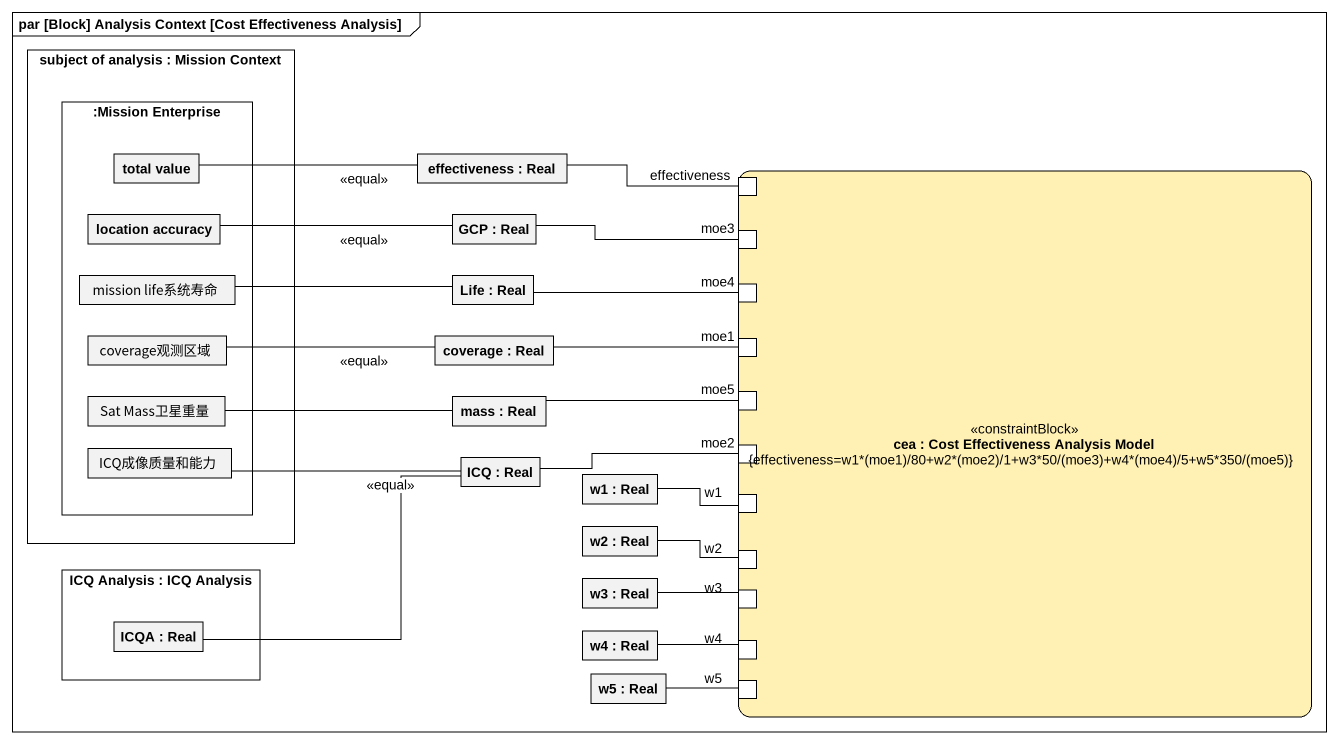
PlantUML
@startuml
mainframe par [Block] Analysis Context [Cost Effectiveness Analysis]
rectangle "subject of analysis : Mission Context" as subject_of_analysis {
  rectangle ":Mission Enterprise" as Mission_Enterprise {
    rectangle "total value" as total_value
    rectangle "location accuracy" as location_accuracy
    rectangle "mission life系统寿命" as mission_life系统寿命
    rectangle coverage观测区域
    rectangle "Sat Mass卫星重量" as Sat_Mass卫星重量
    rectangle ICQ成像质量和能力
  }
}
rectangle "effectiveness : Real" as effectiveness
rectangle "cea : Cost Effectiveness Analysis Model\n{effectiveness=w1*(moe1)/80+w2*(moe2)/1+w3*50/(moe3)+w4*(moe4)/5+w5*350/(moe5)}" as cea <<constraintBlock>> #FFF0B4 {
  port "effectiveness" as effectiveness_2
  port moe3
  port moe4
  port moe1
  port moe5
  port moe2
  port "w1" as w1_2
  port "w2" as w2_2
  port "w3" as w3_2
  port "w4" as w4_2
  port "w5" as w5_2
}
rectangle "GCP : Real" as GCP
rectangle "Life : Real" as Life
rectangle "coverage : Real" as coverage
rectangle "mass : Real" as mass
rectangle "ICQ : Real" as ICQ
rectangle "w1 : Real" as w1
rectangle "w2 : Real" as w2
rectangle "ICQ Analysis : ICQ Analysis" as ICQ_Analysis {
  rectangle "ICQA : Real" as ICQA
}
rectangle "w3 : Real" as w3
rectangle "w4 : Real" as w4
rectangle "w5 : Real" as w5
total_value -right- effectiveness : <<equal>>
effectiveness -right- effectiveness_2
location_accuracy -right- GCP : <<equal>>
GCP -right- moe3
mission_life系统寿命 -right- Life
Life -right- moe4
coverage观测区域 -right- coverage : <<equal>>
coverage -right- moe1
Sat_Mass卫星重量 -right- mass
mass -right- moe5
ICQ成像质量和能力 -right- ICQ : <<equal>>
ICQ -right- moe2
w1 -right- w1_2
w2 -right- w2_2
w3 -right- w3_2
ICQA -right- ICQ
w4 -right- w4_2
w5 -right- w5_2
@enduml
